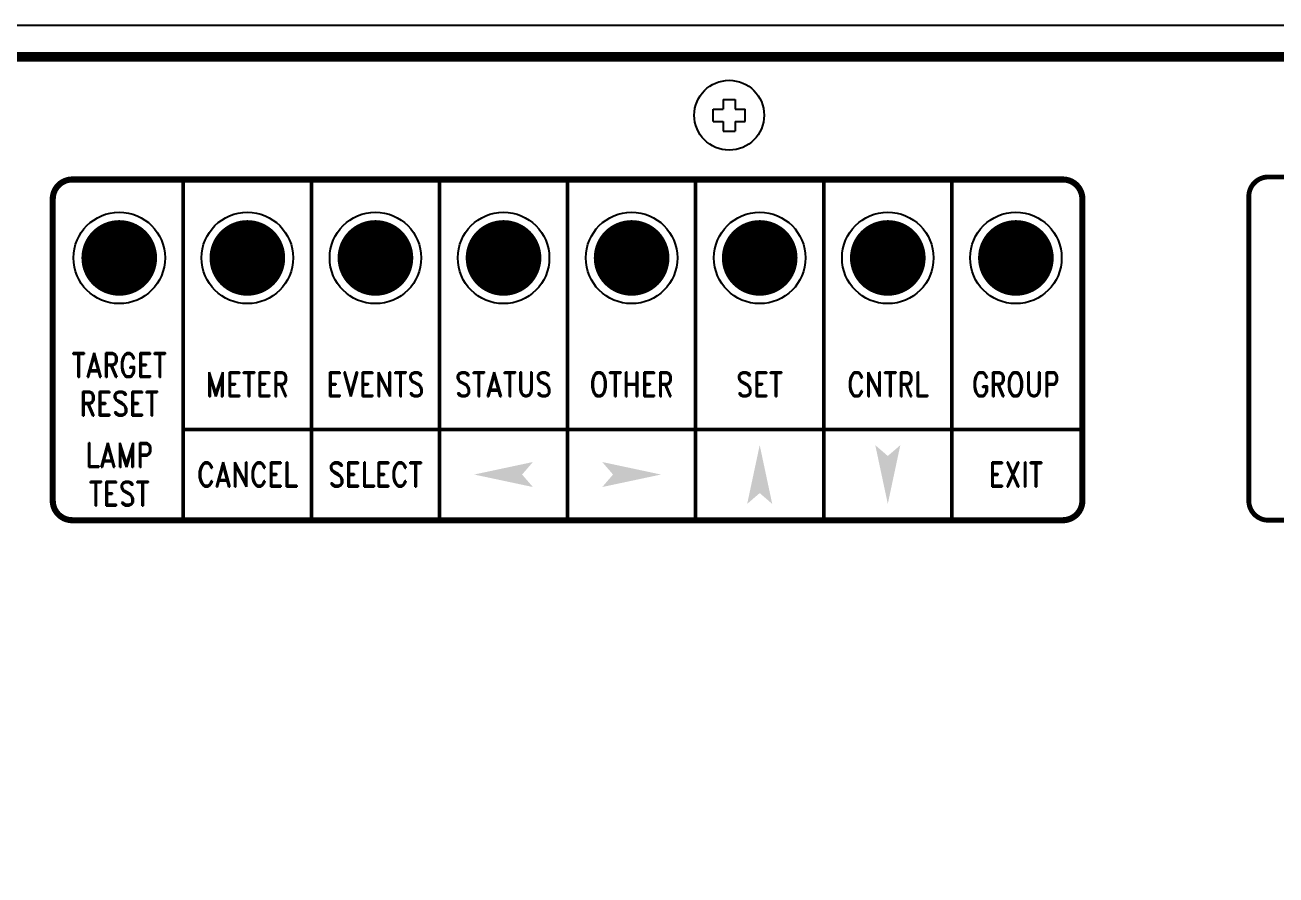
# Model space of a CAD drawing. Extents: x 2.2 to 21.2, y 4.9 to 12.2.
# Drawn here: x 8.86 to 13.99, y 8.75 to 12.24 of the extents above; entities that cross this region are included whole.
import ezdxf
from ezdxf.enums import TextEntityAlignment as Align

# ---------------------------------------------------------------- set-up
doc = ezdxf.new("R2010")
doc.units = 0
doc.header["$MEASUREMENT"] = 0
doc.layers.get('0').update_dxf_attribs({"linetype": 'CONTINUOUS'})
doc.styles.add('ROMAND', font='ROMAND', dxfattribs={"width": 0.875})

msp = doc.modelspace()

# ---------------------------------------------------------------- linework, layer by layer
msp.add_line((3.029, 12.237), (20.471, 12.237))
at = {"linetype": 'CONTINUOUS'}
for p, q in [((11.725, 11.9321), (11.775, 11.9321)), ((11.725, 11.9321), (11.725, 11.892)), ((11.775, 11.9321), (11.775, 11.892)), ((11.6849, 11.892), (11.725, 11.892)), ((11.6849, 11.842), (11.6849, 11.892)), ((11.775, 11.892), (11.8151, 11.892)), ((11.8151, 11.842), (11.8151, 11.892)), ((11.6849, 11.842), (11.725, 11.842)), ((11.725, 11.842), (11.725, 11.8019)), ((11.725, 11.8019), (11.775, 11.8019)), ((11.775, 11.842), (11.8151, 11.842)), ((11.775, 11.842), (11.775, 11.8019))]:
    msp.add_line(p, q, dxfattribs=at)
at = {"linetype": 'CONTINUOUS', "const_width": 0.04}
msp.add_lwpolyline([(20.49, 5.407), (20.49, 12.027, 0.414214), (20.41, 12.107), (3.09, 12.107, 0.414214), (3.01, 12.027), (3.01, 5.407, 0.414214), (3.09, 5.327), (20.41, 5.327, 0.414214)], format="xyb", close=True, dxfattribs=at)
at = {"elevation": -0.1}
for points, const_width in [([(9.0575, 11.6036), (13.1175, 11.6036, -0.414214), (13.1975, 11.5236), (13.1975, 10.2866, -0.414214), (13.1175, 10.2066), (9.0575, 10.2066, -0.414214), (8.9775, 10.2866), (8.9775, 11.5236, -0.414214)], 0.025), ([(13.9597, 11.614), (19.5835, 11.614, -0.414214), (19.6635, 11.534), (19.6635, 10.2866, -0.414214), (19.5835, 10.2066), (13.9597, 10.2066, -0.414214), (13.8797, 10.2866), (13.8797, 11.534, -0.414214)], 0.02)]:
    msp.add_lwpolyline(points, format="xyb", close=True, dxfattribs=dict(at, const_width=const_width))
at = {"const_width": 0.015, "elevation": -0.1}
for points in [[(9.5125, 11.6036), (9.5125, 10.2066)], [(10.0375, 11.6036), (10.0375, 10.2066)], [(13.1975, 10.5789), (9.5125, 10.5789)]]:
    msp.add_lwpolyline(points, dxfattribs=at)
at = {"linetype": 'CONTINUOUS', "const_width": 0.015, "elevation": -0.1}
for points in [[(10.5625, 11.6036), (10.5625, 10.2066)], [(11.0875, 11.6036), (11.0875, 10.2066)], [(11.6125, 11.6036), (11.6125, 10.2066)], [(12.1375, 11.6036), (12.1375, 10.2066)], [(12.6625, 11.6036), (12.6625, 10.2066)]]:
    msp.add_lwpolyline(points, dxfattribs=at)
at = {"const_width": 0.155}
for points in [[(9.1725, 11.282, 1), (9.3275, 11.282, 1)], [(9.6975, 11.282, 1), (9.8525, 11.282, 1)], [(10.2225, 11.282, 1), (10.3775, 11.282, 1)], [(10.7475, 11.282, 1), (10.9025, 11.282, 1)], [(11.2725, 11.282, 1), (11.4275, 11.282, 1)], [(11.7975, 11.282, 1), (11.9525, 11.282, 1)], [(12.3225, 11.282, 1), (12.4775, 11.282, 1)], [(12.8475, 11.282, 1), (13.0025, 11.282, 1)]]:
    msp.add_lwpolyline(points, format="xyb", close=True, dxfattribs=at)
for centre, radius in [((11.75, 11.867), 0.1432), ((9.25, 11.282), 0.1875), ((9.775, 11.282), 0.1875), ((10.3, 11.282), 0.1875), ((10.825, 11.282), 0.1875), ((11.35, 11.282), 0.1875), ((11.875, 11.282), 0.1875), ((12.4, 11.282), 0.1875), ((12.925, 11.282), 0.1875)]:
    msp.add_circle(centre, radius)
for points in [[(11.8237, 10.2735, -0.1), (11.875, 10.3178, -0.1), (11.875, 10.5143, -0.1)], [(11.875, 10.5143, -0.1), (11.9263, 10.2735, -0.1), (11.875, 10.3178, -0.1)], [(12.3487, 10.5143, -0.1), (12.4, 10.4701, -0.1), (12.4, 10.2735, -0.1)], [(12.4, 10.2735, -0.1), (12.4513, 10.5143, -0.1), (12.4, 10.4701, -0.1)], [(10.9454, 10.4452, -0.1), (10.7046, 10.3939, -0.1), (10.9012, 10.3939, -0.1)], [(11.2296, 10.4452, -0.1), (11.4704, 10.3939, -0.1), (11.2738, 10.3939, -0.1)], [(10.9012, 10.3939, -0.1), (10.7046, 10.3939, -0.1), (10.9454, 10.3427, -0.1)], [(11.2738, 10.3939, -0.1), (11.4704, 10.3939, -0.1), (11.2296, 10.3427, -0.1)]]:
    msp.add_solid(points)

# ---------------------------------------------------------------- texts
at = {"style": 'ROMAND', "width": 0.8}
for s, p in [('TARGET', (9.25, 10.7927)), ('METER', (9.775, 10.7138)), ('EVENTS', (10.3, 10.7138)), ('RESET', (9.25, 10.6349)), ('LAMP', (9.25, 10.4235)), ('CANCEL', (9.775, 10.344)), ('SELECT', (10.3, 10.344)), ('TEST', (9.25, 10.2656))]:
    msp.add_text(s, height=0.1, dxfattribs=at).set_placement(p, align=Align.CENTER)
at = {"linetype": 'CONTINUOUS', "style": 'ROMAND', "width": 0.8}
for s, p in [('STATUS', (10.825, 10.7138)), ('OTHER', (11.35, 10.7138)), ('SET', (11.875, 10.7138)), ('CNTRL', (12.4, 10.7138)), ('GROUP', (12.925, 10.7138)), ('EXIT', (12.925, 10.344))]:
    msp.add_text(s, height=0.1, dxfattribs=at).set_placement(p, align=Align.CENTER)

doc.saveas('drawing.dxf')
